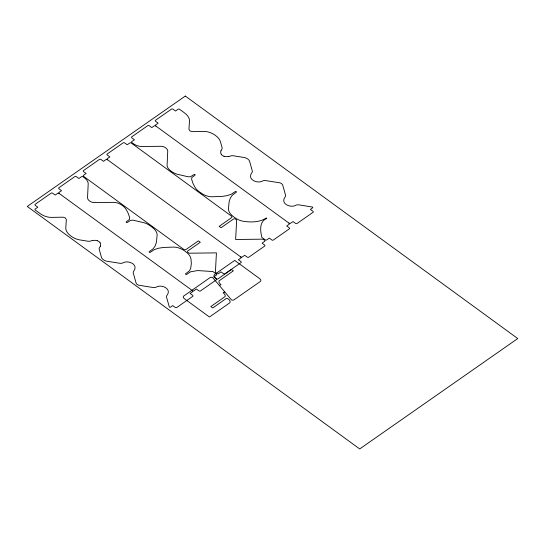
<?xml version="1.0" encoding="UTF-8"?>
<svg xmlns="http://www.w3.org/2000/svg" width="545" height="545" viewBox="0 0 545 545"><rect width="100%" height="100%" fill="white"/><g stroke="black" fill="none" stroke-linecap="round" stroke-linejoin="round"><path stroke-width="0.82" d="M100.403 246.211L99.687 247.369A6.077 3.522 25.2 0 0 99.272 249.562L101.424 257.24A4.864 2.82 25.2 0 0 103.373 259.72L103.441 259.774A4.864 2.82 25.2 0 0 106.868 261.212L119.621 263.242A6.084 3.522 25.2 0 0 122.789 262.956C127.85 259.699 138.764 264.345 133.811 271.001A6.084 3.522 25.2 0 0 133.348 273.249L136.093 283.059A2.432 1.41 25.2 0 0 137.067 284.299L137.442 284.572A2.432 1.41 25.2 0 0 139.159 285.294L152.893 287.474A6.084 3.522 25.2 0 0 156.054 287.195C161.129 283.938 172.029 288.584 167.083 295.227A6.084 3.522 25.2 0 0 166.613 297.475L169.338 307.026L170.224 307.312L172.697 305.588L175.068 307.326A1.219 0.702 25.2 0 0 176.655 307.578L192.773 296.317A1.219 0.702 25.2 0 0 192.46 295.179L190.082 293.448L192.61 291.684A1.219 0.702 25.2 0 0 192.296 290.546L59.316 193.55A1.219 0.702 25.2 0 0 57.736 193.298L55.202 195.069L52.831 193.332A1.219 0.702 25.2 0 0 51.25 193.08L35.125 204.341A1.219 0.702 25.2 0 0 35.445 205.479L37.816 207.209L35.159 209.062A1.219 0.702 25.2 0 0 35.48 210.2L40.139 213.599A12.167 7.051 25.2 0 0 51.319 217.394L63.104 217.183L65.346 217.932L66.34 219.546L65.788 227.953A12.167 7.051 25.2 0 0 70.141 235.454A19.116 11.077 25.2 0 0 71.293 236.326A12.167 7.051 25.2 0 0 79.863 239.929L87.793 241.19A6.084 3.522 25.2 0 0 90.879 240.938L92.507 240.454M220.902 150.781L221.617 149.623A6.084 3.522 25.2 0 0 222.033 147.429L220.439 141.741A12.167 7.051 25.2 0 0 215.575 135.548A19.116 11.077 25.2 0 0 214.376 134.704A12.167 7.051 25.2 0 0 203.966 131.44L192.222 131.652L189.939 130.902L188.945 129.288L189.49 120.881A12.167 7.051 25.2 0 0 184.414 112.822L179.755 109.422A1.219 0.702 25.2 0 0 178.174 109.177L175.517 111.03L173.147 109.3A1.219 0.702 25.2 0 0 171.566 109.048L155.441 120.309A1.219 0.702 25.2 0 0 155.761 121.44L158.132 123.177L155.604 124.941A1.219 0.702 25.2 0 0 155.924 126.072L288.898 223.069A1.219 0.702 25.2 0 0 290.485 223.321L293.012 221.556L295.383 223.286A1.219 0.702 25.2 0 0 296.971 223.539L313.089 212.278A1.219 0.702 25.2 0 0 312.769 211.14L310.398 209.409L312.864 207.679L312.483 207.046L299.164 204.893A6.084 3.522 25.2 0 0 296.003 205.179C290.921 208.428 280.041 203.755 284.987 197.14A6.084 3.522 25.2 0 0 285.451 194.885L282.692 185.034A2.432 1.41 25.2 0 0 281.724 183.801L281.343 183.522A2.432 1.41 25.2 0 0 279.633 182.8L265.953 180.633A6.084 3.522 25.2 0 0 262.792 180.913C257.717 184.162 246.81 179.509 251.763 172.867A6.084 3.522 25.2 0 0 252.226 170.619L249.665 161.477A4.864 2.82 25.2 0 0 247.723 158.997L247.648 158.942A4.864 2.82 25.2 0 0 244.221 157.505L233.512 155.802A6.077 3.522 25.2 0 0 230.426 156.054L228.852 156.524M107.617 159.814L240.597 256.811A1.219 0.702 25.2 0 0 242.178 257.056L244.705 255.292L247.083 257.022A1.219 0.702 25.2 0 0 248.663 257.274L264.788 246.013A1.219 0.702 25.2 0 0 264.468 244.882L262.091 243.152L264.747 241.292A1.219 0.702 25.2 0 0 264.434 240.161L263.862 239.746A1.826 1.056 25.2 0 0 262.193 239.173L235.638 239.487L236.646 220.323A1.219 0.702 25.2 0 0 236.142 219.526L235.937 219.376A1.826 1.056 25.2 0 0 233.567 218.995L221.066 227.728L219.165 226.345L231.666 217.612A1.826 1.056 25.2 0 0 231.189 215.909L131.454 143.165A1.219 0.702 25.2 0 0 129.874 142.913L127.217 144.766L124.839 143.035A1.219 0.702 25.2 0 0 123.259 142.783L107.14 154.044A1.219 0.702 25.2 0 0 107.454 155.182L109.831 156.912L107.304 158.677A1.219 0.702 25.2 0 0 107.617 159.814A1.219 0.702 25.2 0 0 106.037 159.562L103.509 161.327L101.132 159.596A1.219 0.702 25.2 0 0 99.551 159.344L83.433 170.605A1.219 0.702 25.2 0 0 83.746 171.736L86.124 173.474L83.467 175.327A1.219 0.702 25.2 0 0 83.78 176.464L183.515 249.208A1.826 1.056 25.2 0 0 185.893 249.583L198.387 240.856L200.287 242.239L187.787 250.972A1.826 1.056 25.2 0 0 188.263 252.669L188.468 252.819A1.219 0.702 25.2 0 0 189.585 253.2L216.426 252.88L215.425 271.839A1.826 1.056 25.2 0 0 216.188 273.038L216.76 273.454A1.219 0.702 25.2 0 0 218.341 273.706L220.998 271.853L223.375 273.583A1.219 0.702 25.2 0 0 224.956 273.835L241.081 262.574A1.219 0.702 25.2 0 0 240.761 261.443L238.383 259.706L240.917 257.942A1.219 0.702 25.2 0 0 240.597 256.811M224.635 291.752L224.595 292.222L223.137 292.515L225.201 295.097L225.146 296.521L210.806 306.576L212.707 307.959L226.298 298.462A1.219 0.702 25.2 0 1 227.885 298.715L228.355 299.062A4.258 2.466 25.2 0 1 229.472 303.034L209.457 317.006L184.544 298.837A3.038 1.764 25.2 0 1 183.747 295.996L209.832 277.78A6.084 3.522 25.2 0 1 211.201 277.235L212.564 277.439L231.584 299.988L232.947 300.193A6.084 3.522 25.2 0 0 234.316 299.648L260.394 281.431A3.038 1.764 25.2 0 0 259.604 278.597L234.684 260.421L214.675 274.394A4.258 2.466 25.2 0 0 215.786 278.366M219.512 285.675L219.553 285.205L221.011 284.919L218.947 282.337L219.001 280.907L233.335 270.858L231.441 269.468L217.843 278.965A1.219 0.702 25.2 0 1 216.263 278.713L213.79 276.887L216.447 275.034A1.219 0.702 25.2 0 0 216.127 273.897L212.897 271.539L197.631 270.572L190.736 271.757L186.458 274.503L185.756 274.435L185.457 273.856L189.299 270.988L190.655 268.637L191.363 263.419L190.954 258.807A12.167 7.051 25.2 0 0 185.927 251.865L184.585 250.884A12.167 7.051 25.2 0 0 173.855 247.089L163.527 247.444L158.302 248.282L154.398 249.603L150.032 252.464L149.303 252.308L149.098 251.783L153.2 248.731L155.134 245.972L156.422 242.259L157.144 234.902A12.167 7.051 25.2 0 0 152.055 227.163L150.127 225.753A12.167 7.051 25.2 0 0 144.173 222.769L133.021 220.173L130.677 220.296L127.053 222.633L126.324 222.469L126.12 221.951L129.465 219.41L129.69 217.748L128.334 213.599L126.304 209.73A12.167 7.051 25.2 0 0 122.243 205.417L121.964 205.213A9.122 5.287 25.2 0 0 113.673 202.359L93.985 202.529A4.864 2.82 25.2 0 1 87.534 197.828L88.195 183.774A9.122 5.287 25.2 0 0 84.38 177.799L83.153 176.9A1.219 0.702 25.2 0 0 81.566 176.655L78.909 178.508L76.538 176.778A1.219 0.702 25.2 0 0 74.958 176.526L58.833 187.787A1.219 0.702 25.2 0 0 59.153 188.917L61.524 190.648L58.996 192.419A1.219 0.702 25.2 0 0 59.316 193.55M216.167 278.618A1.219 0.702 25.2 0 1 216.481 279.755L200.362 291.016A1.219 0.702 25.2 0 1 198.782 290.764L196.404 289.034L193.877 290.798A1.219 0.702 25.2 0 1 192.296 290.546M100.13 242.791A8.025 4.653 25.2 0 1 100.246 246.136M100.048 242.791A3.529 2.044 25.2 0 0 98.924 241.551A3.577 2.071 25.2 0 0 97.303 240.781M92.616 240.57A7.977 4.619 25.2 0 1 97.296 240.727M288.898 223.069A1.219 0.702 25.2 0 1 289.218 224.206L286.69 225.971L289.061 227.701A1.219 0.702 25.2 0 1 289.381 228.839L273.263 240.1A1.219 0.702 25.2 0 1 271.676 239.848L269.305 238.111L266.648 239.97A1.219 0.702 25.2 0 1 265.068 239.718L261.832 237.361C260.34 230.978 259.032 221.713 266.553 218.559C266.791 218.354 266.512 218.034 266.307 217.932C260.21 222.142 251.913 222.483 244.467 221.427A12.167 7.051 25.2 0 1 234.861 217.687L233.519 216.706A12.167 7.051 25.2 0 1 228.43 208.973L229.152 201.609L230.44 197.896L232.374 195.137L236.476 192.085L236.271 191.561L235.542 191.404L231.182 194.265L227.272 195.587L222.047 196.425L211.719 196.779A12.167 7.051 25.2 0 1 200.996 192.984L199.061 191.574A12.167 7.051 25.2 0 1 195.001 187.262L192.971 183.392L191.615 179.244L191.84 177.581L195.185 175.04L194.981 174.523L194.252 174.359L190.627 176.696L188.284 176.818L177.132 174.223A12.167 7.051 25.2 0 1 171.178 171.239L170.898 171.028A9.122 5.287 25.2 0 1 167.083 165.053L167.751 151.006A4.864 2.82 25.2 0 0 161.3 146.305L141.605 146.469A9.122 5.287 25.2 0 1 133.321 143.621L132.088 142.722A1.219 0.702 25.2 0 1 131.767 141.591L134.424 139.731L132.054 138.001A1.219 0.702 25.2 0 1 131.733 136.863L147.852 125.609A1.219 0.702 25.2 0 1 149.439 125.854L151.81 127.591L154.337 125.82A1.219 0.702 25.2 0 1 155.924 126.072M228.689 156.422A8.025 4.653 25.2 0 1 224.009 156.265M224.002 156.204A3.529 2.044 25.2 0 1 222.292 155.38A3.577 2.071 25.2 0 1 221.256 154.201M221.175 154.201A7.977 4.619 25.2 0 1 221.059 150.856M185.307 96.056L27.25 206.453L359.693 448.944L517.75 338.547L185.307 96.056"/></g></svg>
